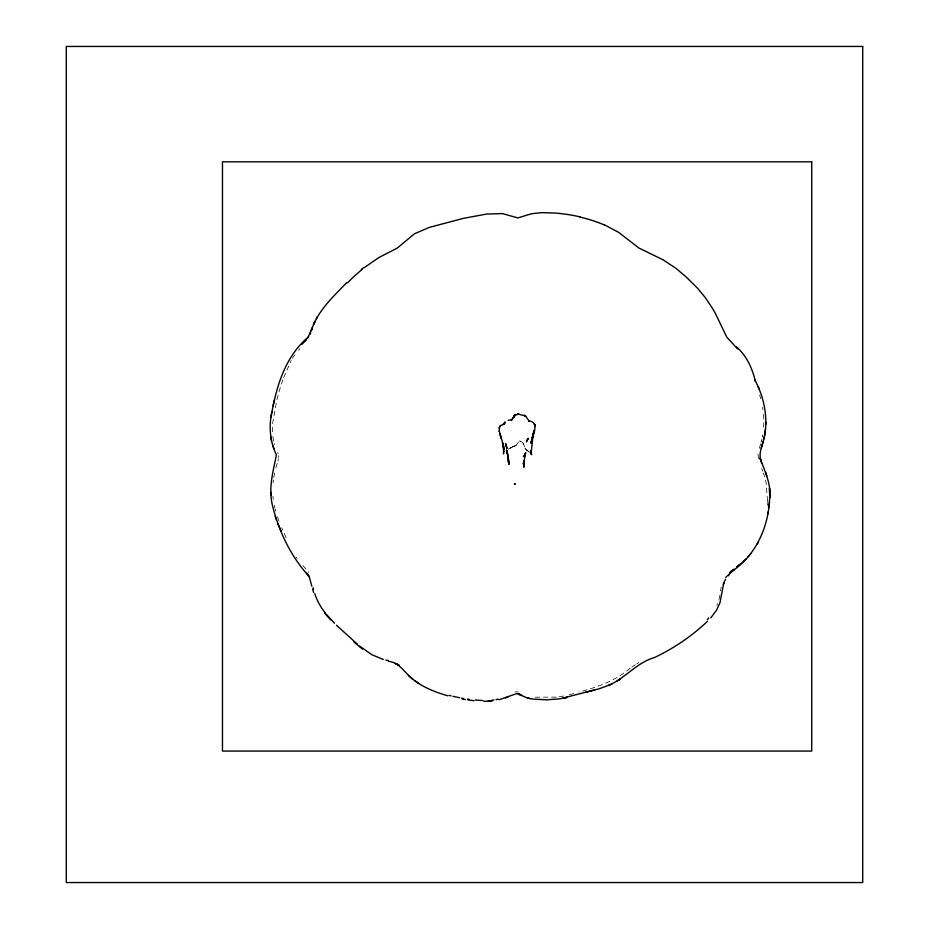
<?xml version="1.0" encoding="UTF-8"?>
<svg xmlns="http://www.w3.org/2000/svg" width="929" height="929" viewBox="0 0 929 929"><rect width="100%" height="100%" fill="white"/><g stroke="black" fill="none" stroke-linecap="round" stroke-linejoin="round"><path stroke-width="0.7" stroke-dasharray="4.64 3.48" d="M767.493 500.859L766.135 482.883A74.181 72.567 -71.6 0 0 763.429 473.093M758.052 453.967L758.552 460.691M278.677 457.591L278.735 456.441A7.246 7.211 71.2 0 0 278.688 455.767M273.056 482.755L273.37 480.13M720.579 590.937L721.171 586.907M762.314 437.071L762.709 434.877M278.503 458.752L277.945 460.993M761.85 439.243L761.083 442.332M760.665 443.841L759.295 448.44M277.214 463.339L276.482 465.673A88.685 88.522 33.6 0 0 275.181 470.388M283.67 377.627L291.149 360.452M716.921 605.511L717.641 603.711M298.581 350.14L299.928 348.665M508.093 449.195L516.28 445.177L519.125 441.089M630.245 668.09C615.66 680.841 597.242 687.146 578.872 692.105M515.7 445.537L516.28 445.177M631.906 666.929L635.297 664.711M637.027 663.654L638.804 662.656M573.843 693.557L568.838 694.892M515.142 691.919L518.312 691.942M563.775 696.018L558.619 696.878M556.157 697.156L534.059 697.18M519.288 441.066L520.507 441.24M520.31 441.182L521.587 441.809M523.805 444.434L523.271 443.458L525.477 448.997L529.936 452.435M527.126 450.588L528.113 451.227M521.912 442.041L523.317 443.551M526.29 449.857L527.207 450.611L524.839 447.952L526.29 449.857L525.477 448.997M302.993 565.54L308.788 572.287M286.12 537.508L281.731 527.869M277.643 452.493L278.201 453.758M761.71 468.576L762.767 471.2M277.434 516.884L279.072 521.343M759.667 395.022L760.688 398.715M274.055 443.412L274.357 444.538M275.17 509.185L275.669 511.147M274.252 505.237L274.914 508.209M273.532 441.124L272.743 435.817M272.917 496.237L273.242 499.245M272.464 431.822L272.406 429.813A71.696 71.684 -22.7 0 1 272.58 423.856L276.679 400.666A236.593 230.996 -75.8 0 1 283.6 377.604M719.987 594.92A46.949 46.729 -61.7 0 1 718.268 601.864M767.888 500.87A96.035 93.91 -74.8 0 1 767.354 507.942M763.464 414.462A88.139 87.5 -55.5 0 1 763.847 421.464L763.661 425.9A80.347 79.534 -61.9 0 1 763.336 430.406M762.488 407.262A106.08 105.441 -50.2 0 1 762.86 409.701M297.059 558.457A50.247 49.934 76.3 0 1 296.003 556.924M273.776 477.529A93.539 93.272 54 0 1 274.752 472.408M292.472 358.222A53.232 53.162 73.8 0 1 294.737 354.878M513.981 446.199L512.831 446.884L513.981 446.199M511.682 447.453L510.451 448.057L511.647 447.476M515.107 445.815L513.9 446.326L515.107 445.827M513.969 446.326L512.68 446.837L513.934 446.35M527.207 450.611L526.267 449.833L527.161 450.611"/><path stroke-width="1.39" d="M736.325 346.726C746.591 355.668 752.316 368.267 755.382 381.238L754.789 379.88C763.615 396.126 767.702 415.228 764.95 433.611C764.056 442.123 758.97 450.066 760.294 458.787C764.881 471.386 771.233 484.009 769.723 497.921L769.491 488.34C771.488 519.032 759.19 552.836 732.528 570.905L733.922 569.57L730.043 573.367M765.786 424.483L765.821 422.08M523.875 466.393L523.77 467.124L523.898 461.086L524.002 462.34M503.472 453.294L503.506 452.435M503.564 452.214C503.832 449.717 503.46 452.806 503.611 451.599M765.519 429.163L763.94 438.767M768.887 507.222L769.444 502.508M503.657 451.273L503.1 445.595L503.785 447.697L503.286 446.292M723.296 584.713L723.854 582.634L719.963 602.782L716.48 610.33L710.813 617.831M271.013 417.318C275.913 387.788 284.762 356.597 308.66 336.716M271.907 411.698C268.702 426.202 269.909 441.565 276.424 454.92C273.149 471.061 268.469 487.748 272.209 504.401C278.514 530.714 290.638 556.204 308.916 576.247L306.884 573.17L309.438 577.373M503.425 453.898L503.82 452.98M531.423 441.751L531.109 443.145L533.769 432.078L532.212 438.36L533.269 433.901L532.932 435.364M531.609 440.718L531.342 442.158L532.77 436.061M767.714 514.167L768.167 511.786M523.77 467.124L523.944 466.381M524.304 455.222L525.651 452.899L523.921 461.748M273.091 405.834L274.45 400.004M531.574 441.194L531.794 440.241M531.109 443.145L531.388 441.96M499.233 428.153C498.478 425.308 505.597 423.601 503.088 424.623L505.074 421.894M499.372 427.584L499.291 431.219M761.292 448.033L763.359 441.008M524.618 455.744L524.397 456.429L524.85 455.036M532.956 434.621L533.432 433.355M346.807 282.497C333.105 296.874 317.3 311.11 311.308 330.689L312.272 327.902L307.696 338.063M524.63 454.78L525.651 452.899M313.468 324.651L314.977 321.341L313.863 323.78M723.772 582.901L725.595 579.22M757.274 544.162L758.54 541.804M524.966 454.281L525.396 453.526L524.839 454.455M317.358 316.928L316.324 318.74M523.759 455.942L523.364 456.592M725.804 577.501L726.722 576.282M727.941 575.632L728.766 574.633M728.092 575.771L729.648 573.913M750.748 553.672L747.729 557.121M728.162 575.457L730.043 573.251M707.271 619.62L708.815 617.924M347.527 282.846L347.98 282.381A192.187 191.629 13.9 0 1 355.888 274.752L362.136 269.364M731.483 571.939L733.922 569.57M707.526 621.269C691.954 636.04 673.897 648.349 654.504 657.523C636.539 662.586 625.031 678.611 608.193 685.544M732.029 571.196L734.107 569.256L732.83 570.418M742.991 561.731L746.022 558.944M504.226 424.007L503.634 424.367M741.4 563.125L736.813 566.957L739.054 565.111M361.346 269.433L363.494 267.703M364.261 267.645L378.788 257.577L397.194 248.136L414.508 233.748L429.221 227.419L463.478 218.338L486.61 214.065L502.484 213.589L517.871 217.932L526.36 215.319A46.833 46.752 45.3 0 1 532.828 213.589L542.095 212.636L555.391 213.066A170.634 169.194 18.5 0 1 577.432 216.294L580.172 216.956M499.094 699.746L516.826 693.58L527.405 697.981L532.712 699.072L547.007 699.816L560.129 698.805L599.321 688.737L611.851 684.069M505.481 697.946L508.082 696.924M585.467 692.302L594.699 690.003M496.051 699.618L498.141 699.189M488.248 701.244L492.103 700.93L483.939 701.325M514.364 484.102L515.444 484.09L514.527 484.102M517.79 414.044L518.846 414.183L514.84 415.124L511.345 420.094L512.1 419.722L508.151 420.28M482.917 700.524L475.183 700.048M473.906 700.71L468.03 699.978M467.461 699.096L469.377 699.374M385.837 660.078L388.403 660.519M518.057 414.044L525.512 415.983L529.309 421.371M462.177 699.038L465.313 699.583M461.667 698.144L463.606 698.492M459.727 697.784L452.969 696.32M388.496 661.309C400.48 662.54 405.508 674.651 414.717 680.632C424.53 688.052 436.224 692.488 447.964 695.833M527.405 697.981L529.902 698.596M449.148 695.333L451.053 695.833M383.294 659.485L371.855 654.724L359.604 646.073M604.593 224.876L618.865 232.494L638.757 247.95L663.085 259.841L675.859 268.272L686.276 277.063L697.818 288.513L705.285 297.594L711.893 307.476A209.222 208.653 10.9 0 1 715.202 313.073L726.733 337.076L737.649 348.99M521.657 695.298L518.405 693.731L521.564 695.287M528.833 421L529.832 421.441L528.717 421.092C537.624 421.185 535.069 430.986 532.781 436.2L533.083 435.004L531.202 452.678M414.717 680.632L418.724 683.477M412.975 679.308L408.446 675.418M354.007 642.09L362.496 649.116M357.514 644.331L336.449 625.229M334.405 623.208L327.02 615.137M531.342 453.34L531.527 454.734L531.249 452.911M327.879 616.624L324.929 613.175L330.608 619.84M325.278 612.989L322.049 608.565A58.33 58.225 52.4 0 1 318.345 602.294A62.022 61.837 55 0 1 314.792 593.701M499.384 431.718L499.268 431.068L503.669 446.21M759.202 389.042L758.076 386.569M534.999 425.505L534.581 424.158L535.162 426.074L534.477 424.332L534.802 425.076M277.934 523.793L281.208 531.202M274.009 448.591L272.824 445.757M276.412 519.915L275.147 516.234M766.878 475.927L765.496 472.025M309.427 577.35L311.83 586.222M760.712 460.529L760.177 458.102L761.745 463.432M502.81 444.561L502.972 445.154L502.438 442.715L503.263 446.21M507.129 451.935L507.28 452.597L506.828 450.995L507.42 453.735L506.468 450.008L507.617 453.654M508.929 464.43L508.535 461.202L508.651 463.002M312.632 589.253L313.688 592.597M506.166 445.514L506.92 448.602L505.759 443.69L506.7 447.348M531.411 454.176L531.353 453.433M499.837 433.82L500.092 434.807L499.767 433.483M523.364 463.06L523.886 466.079M508.767 463.757L507.199 452.191M313.143 587.732L313.503 589.288M507.803 454.42L508.825 464.024L508.639 461.179L508.662 462.445M270.734 436.711L271.465 441.101M531.098 452.191L531.04 451.761M270.943 492.382L271.094 495.389M508.627 460.842L508.546 459.193M729.567 572.821A66.563 65.402 -62.1 0 1 731.564 570.615M493.949 699.943A57.482 57.238 43 0 1 491.836 700.211M580.137 217.096A152.263 151.357 19.7 0 1 604.535 225.015M503.832 449.334L503.832 450.031L503.878 449.45M533.873 431.439L533.478 433.588L534.163 430.557L533.594 433.123L533.873 431.439M532.596 436.491L532.84 435.608L532.596 436.491M513.551 417.063L513.249 417.841L515.909 414.346L513.551 417.063M310.541 332.919L310.1 333.929L310.541 332.919M527.138 440.265L526.511 441.681L527.138 440.265M504.946 422.567L504.424 423.717L504.946 422.567M513.354 417.458L513.772 416.866L513.354 417.458M499.709 426.794L500.185 426.063L499.709 426.794M527.893 438.941L527.266 439.789L528.45 438.267L527.893 438.941M514.236 415.89L514.956 415.031L514.236 415.89M306.524 339.399L301.461 344.38L306.524 339.41M619.039 679.749L617.262 680.934L620.34 678.902L619.039 679.749M567.154 697.389L562.765 698.353L567.154 697.389M862.727 46.45L66.273 46.45L66.273 882.55L862.727 882.55L862.727 46.45M811.725 161.82L222.472 161.82L222.472 751.073L811.725 751.073L811.725 161.82M397.275 664.363L395.406 663.387L399.191 665.385L397.275 664.363M525.187 415.844L524.177 415.298L525.733 416.157L525.187 415.844M503.564 447.348L503.204 445.734L503.564 447.348M531.469 454.374L531.446 454.281M501.01 438.337L500.661 436.851L501.01 438.337M500.777 437.466L500.429 435.713L500.777 437.466M523.701 464.477L523.468 463.211L523.712 464.546M503.75 448.637L503.89 449.671L503.75 448.637M530.982 451.076L530.935 450.356L530.97 450.948"/></g></svg>
